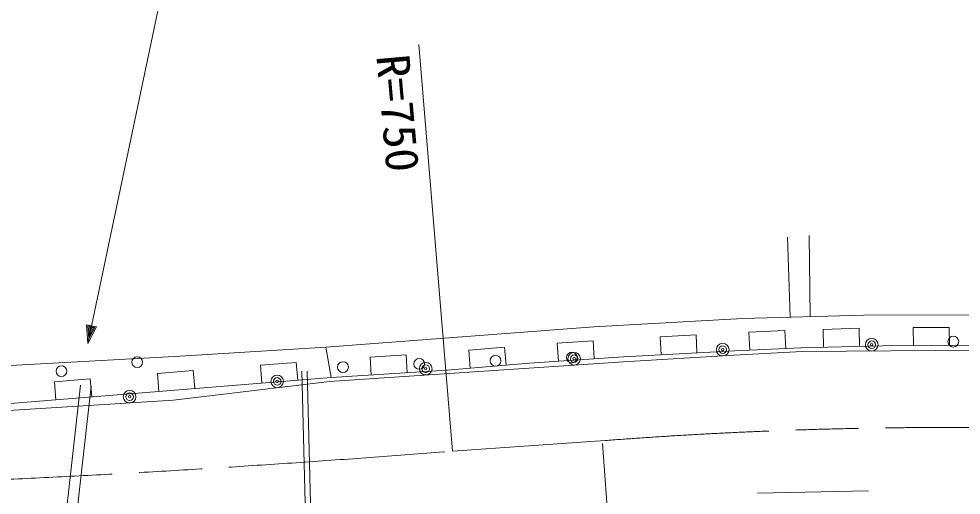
# Model space of a CAD drawing. Units: millimetres, scale not verified. Extents: x 40000 to 680000, y 20000 to 380000.
# Drawn here: x 276867 to 329220, y 287552 to 313996 of the extents above; entities that cross this region are included whole.
import ezdxf
from ezdxf.enums import TextEntityAlignment as Align

# ---------------------------------------------------------------- set-up
doc = ezdxf.new("R2010")
doc.units = ezdxf.units.MM
doc.header["$LTSCALE"] = 1000
doc.linetypes.add('CHAIN', pattern=[18.5, 12, -1.5, 3.5, -1.5])
for name, color, linetype, lineweight in [('M-BGD', 7, 'Continuous', 13), ('M-BMK', 2, 'CHAIN', 13), ('M-STR-HTXT', 7, 'Continuous', 13), ('M-STR-STRC', 7, 'Continuous', 13)]:
    doc.layers.add(name, color=color, linetype=linetype, lineweight=lineweight)
doc.styles.add('ＭＳ ゴシック', font='')
doc.styles.get('ＭＳ ゴシック').set_extended_font_data('MS Gothic')

msp = doc.modelspace()

# ---------------------------------------------------------------- linework, layer by layer
at = {"layer": 'M-BGD'}
for p, q in [((319715, 297437), (319571, 301880)), ((320831, 297469), (320783, 301966)), ((317087, 297364), (323809, 297552)), ((323809, 297552), (331041, 297558)), ((308816, 296889), (293927, 295772)), ((308816, 296889), (317087, 297364)), ((328563, 296865), (326563, 296857)), ((326563, 296857), (326567, 295857)), ((328567, 295865), (328563, 296865)), ((314490, 296454), (312493, 296346)), ((312493, 296346), (312547, 295347)), ((314544, 295455), (314490, 296454)), ((319430, 296686), (317432, 296603)), ((317432, 296603), (317473, 295603)), ((319472, 295687), (319430, 296686)), ((323547, 296814), (321548, 296757)), ((321548, 296757), (321576, 295758)), ((323576, 295814), (323547, 296814)), ((308768, 296120), (306772, 295983)), ((306772, 295983), (306841, 294985)), ((308836, 295122), (308768, 296120)), ((320307, 295722), (324845, 295851)), ((324845, 295851), (330289, 295872)), ((275276, 294691), (285834, 295277)), ((285834, 295277), (293927, 295772)), ((294227, 294077), (293927, 295772)), ((298380, 295343), (296384, 295216)), ((298443, 294345), (298380, 295343)), ((303856, 295761), (301863, 295592)), ((301863, 295592), (301948, 294595)), ((303941, 294765), (303856, 295761)), ((310452, 295234), (316638, 295569)), ((310460, 294956), (316588, 295319)), ((316588, 295319), (320385, 295521)), ((316638, 295569), (320307, 295722)), ((320385, 295521), (330262, 295601)), ((292282, 294924), (290288, 294764)), ((290288, 294764), (290368, 293767)), ((292362, 293927), (292282, 294924)), ((294132, 293868), (310460, 294956)), ((296384, 295216), (296447, 294218)), ((300663, 294486), (305225, 294874)), ((305225, 294874), (310452, 295234)), ((286557, 294464), (284564, 294304)), ((284564, 294304), (284644, 293307)), ((286637, 293468), (286557, 294464)), ((292946, 280636), (292589, 294428)), ((293246, 280658), (292889, 294436)), ((294227, 294077), (300663, 294486)), ((294227, 294077), (271330, 292238)), ((280833, 294004), (278839, 293844)), ((278839, 293844), (278919, 292847)), ((280913, 293008), (280833, 294004)), ((285464, 292819), (294132, 293868)), ((278759, 280051), (280291, 293662)), ((279363, 280051), (280888, 293595)), ((269171, 291812), (285464, 292819))]:
    msp.add_line(p, q, dxfattribs=at)
for centre, radius in [((328785, 296075), 300), ((315973, 295633), 350), ((315973, 295633), 210), ((324251, 295902), 350), ((324251, 295902), 210), ((324251, 295902), 70), ((303351, 295014), 300), ((307590, 295191), 300), ((307720, 295124), 350), ((307720, 295124), 210), ((315973, 295633), 70), ((283445, 294935), 300), ((294873, 294661), 300), ((299112, 294838), 300), ((299473, 294574), 350), ((299473, 294574), 210), ((307720, 295124), 70), ((279232, 294435), 300), ((299473, 294574), 70), ((291220, 293868), 350), ((291220, 293868), 210), ((291220, 293868), 70), ((283022, 293019), 350), ((283022, 293019), 210), ((283022, 293019), 70)]:
    msp.add_circle(centre, radius, dxfattribs=at)
at = {"layer": 'M-BMK'}
msp.add_line((309447, 290584), (300965, 289999), dxfattribs=at)
for centre, radius, start, end in [((328488, 41310), 250000, 88.04357, 94.36813), ((241006, 1037598), 750000, 272.2206, 274.58539)]:
    msp.add_arc(centre, radius, start, end, dxfattribs=at)
at = {"layer": 'M-STR-HTXT'}
for p, q in [((280702, 295968), (284822, 315568)), ((300965, 289999), (299093, 312579)), ((280702, 295968), (280634, 297004)), ((280634, 297004), (281182, 296889)), ((281182, 296889), (280702, 295968)), ((280759, 296242), (280704, 296949)), ((280704, 296949), (281095, 296867)), ((281095, 296867), (280759, 296242)), ((280792, 296399), (280774, 296893)), ((280774, 296893), (281009, 296844)), ((281009, 296844), (280792, 296399)), ((280842, 296634), (280844, 296838)), ((280922, 296821), (280842, 296634)), ((280844, 296838), (280922, 296821)), ((309289, 290416), (311546, 259775))]:
    msp.add_line(p, q, dxfattribs=at)
at = {"layer": 'M-STR-STRC'}
msp.add_line((317911, 287654), (324067, 287794), dxfattribs=at)

# ---------------------------------------------------------------- texts
at = {"layer": 'M-STR-HTXT', "style": 'ＭＳ ゴシック', "width": 1.05}
msp.add_text('R=750', height=1833, rotation=275.1, dxfattribs=at).set_placement((296181, 311893), align=Align.BOTTOM_LEFT)

doc.saveas('drawing.dxf')
